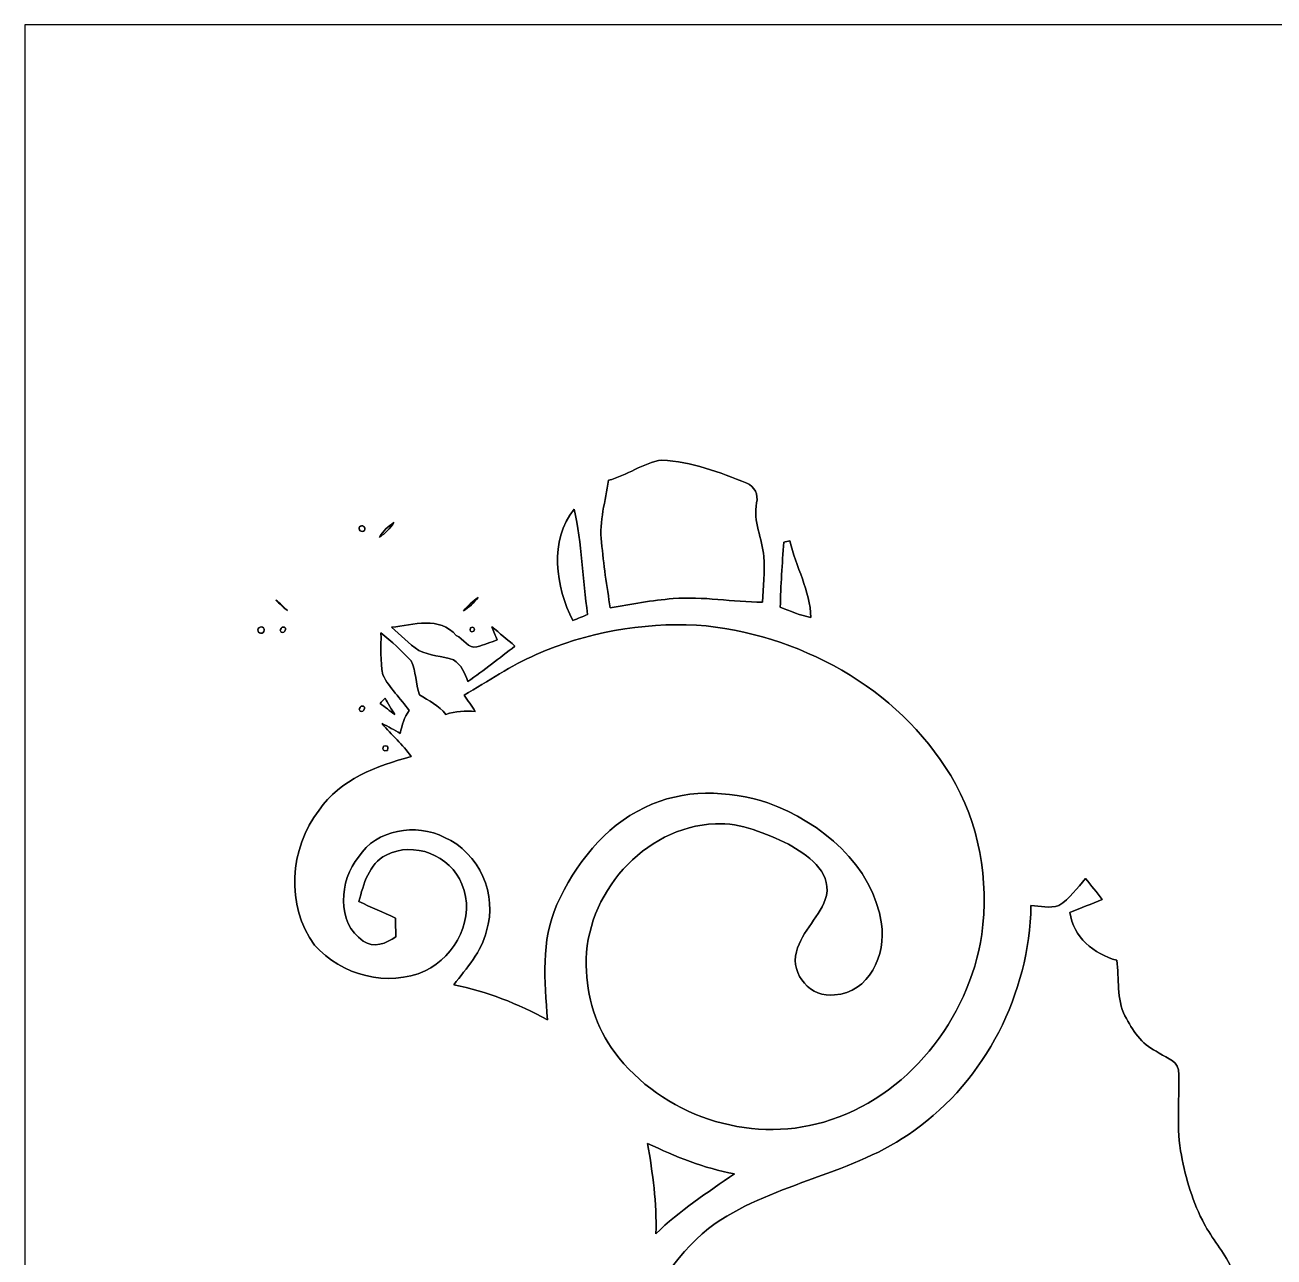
# Model space of a CAD drawing. Header units: centimetres. Extents: x -16.8 to 16.8, y -16.7 to 16.7.
# Drawn here: x -16.77 to 1.07, y -0.94 to 16.67 of the extents above; entities that cross this region are included whole.
import ezdxf

# ---------------------------------------------------------------- set-up
doc = ezdxf.new("R2010")
doc.units = ezdxf.units.CM
doc.header["$MEASUREMENT"] = 0
doc.layers.add('Layer 1', color=7, linetype='Continuous')

msp = doc.modelspace()

# ---------------------------------------------------------------- linework, layer by layer
at = {"layer": 'Layer 1', "color": 7}
for points, knots in [([(-16.77458, 16.66875), (-16.77458, 16.66875), (16.77458, 16.66875), (16.77458, 16.66875), (16.77458, 16.66875), (16.77458, 16.66875), (16.77458, -16.66875), (16.77458, -16.66875), (16.77458, -16.66875), (16.77458, -16.66875), (-16.77458, -16.66875), (-16.77458, -16.66875), (-16.77458, -16.66875), (-16.77458, -16.66875), (-16.77458, 16.66875), (-16.77458, 16.66875), (-16.77458, 16.66875), (-16.77458, 16.66875), (-16.77458, 16.66875), (-16.77458, 16.66875)], [0, 0, 0, 0, 0.16666667, 0.16666667, 0.16666667, 0.16666667, 0.33333333, 0.33333333, 0.33333333, 0.33333333, 0.5, 0.5, 0.5, 0.5, 0.66666667, 0.66666667, 0.66666667, 0.66666667, 1, 1, 1, 1]), ([(-8.43915, 10.16247), (-8.17174, 10.22738), (-7.94738, 10.41188), (-7.67362, 10.4521), (-7.67362, 10.4521), (-7.25311, 10.42317), (-6.84601, 10.28418), (-6.46042, 10.11978), (-6.46042, 10.11978), (-6.34753, 10.07604), (-6.29356, 9.95504), (-6.32143, 9.83932), (-6.32143, 9.83932), (-6.37364, 9.57792), (-6.24064, 9.33097), (-6.21806, 9.07486), (-6.21806, 9.07486), (-6.19831, 8.85649), (-6.22653, 8.63741), (-6.23641, 8.41904), (-6.23641, 8.41904), (-6.66291, 8.42257), (-7.08625, 8.50582), (-7.51276, 8.47161), (-7.51276, 8.47161), (-7.81509, 8.44585), (-8.11389, 8.39576), (-8.41128, 8.33826), (-8.41128, 8.33826), (-8.46208, 8.64976), (-8.50935, 8.96232), (-8.53511, 9.27664), (-8.53511, 9.27664), (-8.57638, 9.57651), (-8.47584, 9.86825), (-8.43915, 10.16247)], [0, 0, 0, 0, 0.1, 0.1, 0.1, 0.1, 0.2, 0.2, 0.2, 0.2, 0.3, 0.3, 0.3, 0.3, 0.4, 0.4, 0.4, 0.4, 0.5, 0.5, 0.5, 0.5, 0.6, 0.6, 0.6, 0.6, 0.7, 0.7, 0.7, 0.7, 0.8, 0.8, 0.8, 0.8, 1, 1, 1, 1]), ([(-8.9475, 8.15693), (-9.19233, 8.64094), (-9.28582, 9.30099), (-8.92986, 9.75184), (-8.92986, 9.75184), (-8.81133, 9.25795), (-8.81063, 8.74607), (-8.73513, 8.24512), (-8.73513, 8.24512), (-8.80604, 8.21584), (-8.87659, 8.18621), (-8.9475, 8.15693)], [0, 0, 0, 0, 0.25, 0.25, 0.25, 0.25, 0.5, 0.5, 0.5, 0.5, 1, 1, 1, 1]), ([(-11.99303, 9.49784), (-11.96234, 9.53805), (-11.89284, 9.48655), (-11.9253, 9.44633), (-11.9253, 9.44633), (-11.95634, 9.40611), (-12.02549, 9.45762), (-11.99303, 9.49784)], [0, 0, 0, 0, 0.33333333, 0.33333333, 0.33333333, 0.33333333, 1, 1, 1, 1]), ([(-11.70975, 9.35108), (-11.65754, 9.43504), (-11.58699, 9.5056), (-11.50303, 9.55781), (-11.50303, 9.55781), (-11.55524, 9.47385), (-11.62579, 9.40329), (-11.70975, 9.35108)], [0, 0, 0, 0, 0.33333333, 0.33333333, 0.33333333, 0.33333333, 1, 1, 1, 1]), ([(-5.93302, 9.2777), (-5.91079, 9.28229), (-5.86634, 9.29217), (-5.84412, 9.29675), (-5.84412, 9.29675), (-5.76157, 8.92916), (-5.55449, 8.58379), (-5.54567, 8.20208), (-5.54567, 8.20208), (-5.69666, 8.23242), (-5.83953, 8.29239), (-5.98205, 8.34813), (-5.98205, 8.34813), (-5.9757, 8.65858), (-5.95559, 8.96832), (-5.93302, 9.2777)], [0, 0, 0, 0, 0.2, 0.2, 0.2, 0.2, 0.4, 0.4, 0.4, 0.4, 0.6, 0.6, 0.6, 0.6, 1, 1, 1, 1]), ([(-13.18895, 8.45044), (-13.13145, 8.40458), (-13.07641, 8.35519), (-13.02597, 8.30157), (-13.02597, 8.30157), (-13.08418, 8.34707), (-13.1385, 8.39682), (-13.18895, 8.45044)], [0, 0, 0, 0, 0.33333333, 0.33333333, 0.33333333, 0.33333333, 1, 1, 1, 1]), ([(-10.50854, 8.29769), (-10.44928, 8.37071), (-10.37802, 8.4328), (-10.30111, 8.48677), (-10.30111, 8.48677), (-10.35932, 8.41269), (-10.42917, 8.34884), (-10.50854, 8.29769)], [0, 0, 0, 0, 0.33333333, 0.33333333, 0.33333333, 0.33333333, 1, 1, 1, 1]), ([(-11.53583, 8.06203), (-11.22751, 8.09837), (-10.84862, 8.22431), (-10.61261, 7.94244), (-10.61261, 7.94244), (-10.51207, 7.90822), (-10.43623, 7.73994), (-10.31628, 7.78298), (-10.31628, 7.78298), (-10.21856, 7.81156), (-10.12225, 7.84578), (-10.027, 7.88141), (-10.027, 7.88141), (-10.0517, 7.9435), (-10.0771, 8.00523), (-10.10214, 8.06732), (-10.10214, 8.06732), (-9.99137, 7.97807), (-9.88413, 7.88494), (-9.77441, 7.79357), (-9.77441, 7.79357), (-9.99455, 7.62), (-10.21786, 7.44996), (-10.4454, 7.28592), (-10.4454, 7.28592), (-10.49232, 7.40093), (-10.53641, 7.53251), (-10.65354, 7.59495), (-10.65354, 7.59495), (-10.81511, 7.65104), (-10.99503, 7.65351), (-11.14884, 7.73218), (-11.14884, 7.73218), (-11.28818, 7.8292), (-11.4106, 7.94773), (-11.53583, 8.06203)], [0, 0, 0, 0, 0.1, 0.1, 0.1, 0.1, 0.2, 0.2, 0.2, 0.2, 0.3, 0.3, 0.3, 0.3, 0.4, 0.4, 0.4, 0.4, 0.5, 0.5, 0.5, 0.5, 0.6, 0.6, 0.6, 0.6, 0.7, 0.7, 0.7, 0.7, 0.8, 0.8, 0.8, 0.8, 1, 1, 1, 1]), ([(-13.41649, 8.06415), (-13.36111, 8.08849), (-13.32865, 7.99536), (-13.38756, 7.98019), (-13.38756, 7.98019), (-13.4433, 7.95655), (-13.47505, 8.04827), (-13.41649, 8.06415)], [0, 0, 0, 0, 0.33333333, 0.33333333, 0.33333333, 0.33333333, 1, 1, 1, 1]), ([(-13.10111, 8.06274), (-12.98293, 8.08143), (-13.10005, 7.9121), (-13.13004, 8.02287), (-13.13004, 8.02287), (-13.12263, 8.03275), (-13.10852, 8.05286), (-13.10111, 8.06274)], [0, 0, 0, 0, 0.33333333, 0.33333333, 0.33333333, 0.33333333, 1, 1, 1, 1]), ([(-9.47173, 7.67186), (-8.75418, 7.98759), (-7.96184, 8.12906), (-7.17868, 8.09343), (-7.17868, 8.09343), (-5.73123, 7.97595), (-4.30283, 7.20549), (-3.54789, 5.94184), (-3.54789, 5.94184), (-3.13478, 5.26768), (-3.00108, 4.44853), (-3.10339, 3.66995), (-3.10339, 3.66995), (-3.28895, 2.45992), (-4.16736, 1.33491), (-5.36116, 0.99236), (-5.36116, 0.99236), (-6.43819, 0.67169), (-7.6775, 1.09008), (-8.34849, 1.98755), (-8.34849, 1.98755), (-8.61977, 2.34033), (-8.74571, 2.78871), (-8.75594, 3.22933), (-8.75594, 3.22933), (-8.77888, 4.23792), (-7.93644, 5.21229), (-6.91056, 5.25357), (-6.91056, 5.25357), (-6.54121, 5.27121), (-6.19266, 5.11669), (-5.86669, 4.96217), (-5.86669, 4.96217), (-5.60317, 4.80871), (-5.25286, 4.58682), (-5.32342, 4.22769), (-5.32342, 4.22769), (-5.40138, 3.9303), (-5.67725, 3.72569), (-5.75098, 3.42406), (-5.75098, 3.42406), (-5.84659, 3.10021), (-5.53755, 2.75907), (-5.20629, 2.80846), (-5.20629, 2.80846), (-4.71452, 2.83528), (-4.4644, 3.38949), (-4.53708, 3.82411), (-4.53708, 3.82411), (-4.65914, 4.67148), (-5.39856, 5.27191), (-6.15879, 5.55449), (-6.15879, 5.55449), (-6.72712, 5.73546), (-7.37694, 5.75874), (-7.91986, 5.48428), (-7.91986, 5.48428), (-8.503, 5.21194), (-8.91364, 4.67184), (-9.17399, 4.09857), (-9.17399, 4.09857), (-9.40647, 3.58105), (-9.34791, 3.00284), (-9.31016, 2.45392), (-9.31016, 2.45392), (-9.72961, 2.68393), (-10.17658, 2.85856), (-10.64578, 2.95346), (-10.64578, 2.95346), (-10.46621, 3.19158), (-10.24925, 3.423), (-10.18152, 3.72286), (-10.18152, 3.72286), (-10.01536, 4.23757), (-10.28665, 4.84046), (-10.77842, 5.06024), (-10.77842, 5.06024), (-11.18694, 5.26239), (-11.75244, 5.17948), (-12.01032, 4.77908), (-12.01032, 4.77908), (-12.28161, 4.44041), (-12.33029, 3.84634), (-11.94364, 3.57823), (-11.94364, 3.57823), (-11.79689, 3.47028), (-11.6078, 3.54365), (-11.47586, 3.64067), (-11.47586, 3.64067), (-11.47727, 3.70699), (-11.48009, 3.83963), (-11.48151, 3.90631), (-11.48151, 3.90631), (-11.65331, 3.99098), (-11.83323, 4.0573), (-12.00397, 4.14479), (-12.00397, 4.14479), (-11.93694, 4.39138), (-11.86109, 4.6803), (-11.61556, 4.80766), (-11.61556, 4.80766), (-11.22116, 5.0098), (-10.69164, 4.80483), (-10.53183, 4.39138), (-10.53183, 4.39138), (-10.32933, 3.92501), (-10.61896, 3.36162), (-11.055, 3.15136), (-11.055, 3.15136), (-11.58875, 2.91571), (-12.25585, 3.08539), (-12.63685, 3.51966), (-12.63685, 3.51966), (-13.05243, 4.0827), (-12.99492, 4.90502), (-12.57335, 5.4483), (-12.57335, 5.4483), (-12.27173, 5.89068), (-11.74926, 6.07907), (-11.25749, 6.21489), (-11.25749, 6.21489), (-11.37461, 6.38916), (-11.53936, 6.52357), (-11.67165, 6.68514), (-11.67165, 6.68514), (-11.58346, 6.6421), (-11.49738, 6.59412), (-11.41166, 6.54614), (-11.41166, 6.54614), (-11.38767, 6.66186), (-11.35909, 6.77862), (-11.28324, 6.87282), (-11.28324, 6.87282), (-11.40707, 7.04462), (-11.56758, 7.19208), (-11.66319, 7.38258), (-11.66319, 7.38258), (-11.70199, 7.57908), (-11.68329, 7.78334), (-11.68823, 7.98266), (-11.68823, 7.98266), (-11.53513, 7.86024), (-11.38978, 7.7276), (-11.25855, 7.5819), (-11.25855, 7.5819), (-11.18164, 7.43338), (-11.19646, 7.25382), (-11.1379, 7.09824), (-11.1379, 7.09824), (-11.00773, 7.01005), (-10.86026, 6.94337), (-10.75902, 6.81743), (-10.75902, 6.81743), (-10.62531, 6.86788), (-10.48244, 6.86611), (-10.34168, 6.86047), (-10.34168, 6.86047), (-10.39319, 6.93843), (-10.44681, 7.01499), (-10.49902, 7.0926), (-10.49902, 7.0926), (-10.15683, 7.28627), (-9.83439, 7.51558), (-9.47173, 7.67186)], [0, 0, 0, 0, 0.02380952, 0.02380952, 0.02380952, 0.02380952, 0.04761905, 0.04761905, 0.04761905, 0.04761905, 0.07142857, 0.07142857, 0.07142857, 0.07142857, 0.0952381, 0.0952381, 0.0952381, 0.0952381, 0.11904762, 0.11904762, 0.11904762, 0.11904762, 0.14285714, 0.14285714, 0.14285714, 0.14285714, 0.16666667, 0.16666667, 0.16666667, 0.16666667, 0.19047619, 0.19047619, 0.19047619, 0.19047619, 0.21428571, 0.21428571, 0.21428571, 0.21428571, 0.23809524, 0.23809524, 0.23809524, 0.23809524, 0.26190476, 0.26190476, 0.26190476, 0.26190476, 0.28571429, 0.28571429, 0.28571429, 0.28571429, 0.30952381, 0.30952381, 0.30952381, 0.30952381, 0.33333333, 0.33333333, 0.33333333, 0.33333333, 0.35714286, 0.35714286, 0.35714286, 0.35714286, 0.38095238, 0.38095238, 0.38095238, 0.38095238, 0.4047619, 0.4047619, 0.4047619, 0.4047619, 0.42857143, 0.42857143, 0.42857143, 0.42857143, 0.45238095, 0.45238095, 0.45238095, 0.45238095, 0.47619048, 0.47619048, 0.47619048, 0.47619048, 0.5, 0.5, 0.5, 0.5, 0.52380952, 0.52380952, 0.52380952, 0.52380952, 0.54761905, 0.54761905, 0.54761905, 0.54761905, 0.57142857, 0.57142857, 0.57142857, 0.57142857, 0.5952381, 0.5952381, 0.5952381, 0.5952381, 0.61904762, 0.61904762, 0.61904762, 0.61904762, 0.64285714, 0.64285714, 0.64285714, 0.64285714, 0.66666667, 0.66666667, 0.66666667, 0.66666667, 0.69047619, 0.69047619, 0.69047619, 0.69047619, 0.71428571, 0.71428571, 0.71428571, 0.71428571, 0.73809524, 0.73809524, 0.73809524, 0.73809524, 0.76190476, 0.76190476, 0.76190476, 0.76190476, 0.78571429, 0.78571429, 0.78571429, 0.78571429, 0.80952381, 0.80952381, 0.80952381, 0.80952381, 0.83333333, 0.83333333, 0.83333333, 0.83333333, 0.85714286, 0.85714286, 0.85714286, 0.85714286, 0.88095238, 0.88095238, 0.88095238, 0.88095238, 0.9047619, 0.9047619, 0.9047619, 0.9047619, 0.92857143, 0.92857143, 0.92857143, 0.92857143, 0.95238095, 0.95238095, 0.95238095, 0.95238095, 1, 1, 1, 1]), ([(-10.41047, 8.05568), (-10.36108, 8.0712), (-10.3438, 8.05427), (-10.35932, 8.00453), (-10.35932, 8.00453), (-10.40871, 7.98936), (-10.42564, 8.00664), (-10.41047, 8.05568)], [0, 0, 0, 0, 0.33333333, 0.33333333, 0.33333333, 0.33333333, 1, 1, 1, 1]), ([(-11.70058, 6.97336), (-11.6773, 6.99805), (-11.65401, 7.02239), (-11.63038, 7.04674), (-11.63038, 7.04674), (-11.59545, 6.98888), (-11.5256, 6.87317), (-11.49068, 6.81531), (-11.49068, 6.81531), (-11.56088, 6.86788), (-11.63073, 6.92044), (-11.70058, 6.97336)], [0, 0, 0, 0, 0.25, 0.25, 0.25, 0.25, 0.5, 0.5, 0.5, 0.5, 1, 1, 1, 1]), ([(-11.97222, 6.93385), (-11.85404, 6.95254), (-11.97116, 6.78321), (-12.00115, 6.89398), (-12.00115, 6.89398), (-11.99374, 6.90386), (-11.97963, 6.92397), (-11.97222, 6.93385)], [0, 0, 0, 0, 0.33333333, 0.33333333, 0.33333333, 0.33333333, 1, 1, 1, 1]), ([(-11.65331, 6.36164), (-11.59581, 6.37999), (-11.5764, 6.36058), (-11.59475, 6.30308), (-11.59475, 6.30308), (-11.65225, 6.28474), (-11.67165, 6.30449), (-11.65331, 6.36164)], [0, 0, 0, 0, 0.33333333, 0.33333333, 0.33333333, 0.33333333, 1, 1, 1, 1]), ([(-2.00378, 4.08552), (-1.84679, 4.18112), (-1.74237, 4.33952), (-1.6196, 4.47252), (-1.6196, 4.47252), (-1.54129, 4.37268), (-1.46085, 4.27179), (-1.38148, 4.1716), (-1.38148, 4.1716), (-1.53529, 4.10986), (-1.69016, 4.04954), (-1.84432, 3.98815), (-1.84432, 3.98815), (-1.79776, 3.63326), (-1.50142, 3.39372), (-1.17404, 3.30271), (-1.17404, 3.30271), (-1.13736, 3.03989), (-1.18145, 2.75237), (-1.05728, 2.5079), (-1.05728, 2.5079), (-0.95179, 2.30928), (-0.82338, 2.10256), (-0.61172, 2.00307), (-0.61172, 2.00307), (-0.50624, 1.92334), (-0.32773, 1.88595), (-0.29034, 1.74025), (-0.29034, 1.74025), (-0.27658, 1.35537), (-0.3235, 0.96591), (-0.26353, 0.58279), (-0.26353, 0.58279), (-0.19967, 0.24095), (-0.11148, -0.10054), (0.04833, -0.41134), (0.04833, -0.41134), (0.15452, -0.63571), (0.32844, -0.81986), (0.4385, -1.04175), (0.4385, -1.04175), (0.51435, -1.28305), (0.45014, -1.54129), (0.41557, -1.784), (0.41557, -1.784), (0.34396, -2.28459), (0.13794, -2.75061), (-0.02858, -3.22404), (-0.02858, -3.22404), (-0.08079, -3.42089), (-0.24165, -3.55494), (-0.34043, -3.72604), (-0.34043, -3.72604), (-0.45332, -3.87456), (-0.57679, -4.03437), (-0.74754, -4.11903), (-0.74754, -4.11903), (-0.97473, -4.15678), (-1.20756, -4.14338), (-1.43686, -4.12997), (-1.43686, -4.12997), (-1.31868, -4.00332), (-1.20086, -3.87526), (-1.07068, -3.76096), (-1.07068, -3.76096), (-0.91793, -3.62409), (-0.68086, -3.68512), (-0.5147, -3.57681), (-0.5147, -3.57681), (-0.42122, -3.45616), (-0.35525, -3.30835), (-0.20743, -3.24203), (-0.20743, -3.24203), (-0.33232, -3.13655), (-0.30727, -2.9778), (-0.28963, -2.83386), (-0.28963, -2.83386), (-0.37218, -2.87161), (-0.45403, -2.91077), (-0.53658, -2.94887), (-0.53658, -2.94887), (-0.56833, -2.88854), (-0.60008, -2.82857), (-0.63218, -2.7686), (-0.63218, -2.7686), (-0.72778, -2.91818), (-0.89112, -2.98979), (-1.02129, -3.10021), (-1.02129, -3.10021), (-1.08162, -3.26214), (-1.07033, -3.45052), (-1.16558, -3.60116), (-1.16558, -3.60116), (-1.28023, -3.74685), (-1.4164, -3.87491), (-1.55893, -3.99274), (-1.55893, -3.99274), (-1.55928, -3.81564), (-1.59985, -3.63749), (-1.57374, -3.46181), (-1.57374, -3.46181), (-1.49684, -3.26037), (-1.29399, -3.13514), (-1.21073, -2.93793), (-1.21073, -2.93793), (-1.22908, -2.82963), (-1.27318, -2.72803), (-1.30069, -2.6222), (-1.30069, -2.6222), (-1.39594, -2.65642), (-1.48943, -2.69381), (-1.58433, -2.72838), (-1.58433, -2.72838), (-1.46438, -2.59362), (-1.32821, -2.47297), (-1.22273, -2.32622), (-1.22273, -2.32622), (-1.34232, -2.32586), (-1.45838, -2.3555), (-1.56704, -2.40524), (-1.56704, -2.40524), (-1.57974, -2.28106), (-1.6069, -2.15688), (-1.67605, -2.05105), (-1.67605, -2.05105), (-1.7399, -2.16076), (-1.76742, -2.28459), (-1.79035, -2.40771), (-1.79035, -2.40771), (-1.88877, -2.36432), (-1.99037, -2.32692), (-2.09444, -2.29976), (-2.09444, -2.29976), (-2.02177, -2.44404), (-1.91629, -2.56752), (-1.81645, -2.69381), (-1.81645, -2.69381), (-1.88771, -2.66559), (-1.95968, -2.63772), (-2.03165, -2.61232), (-2.03165, -2.61232), (-2.0634, -2.72133), (-2.10679, -2.82893), (-2.12019, -2.94252), (-2.12019, -2.94252), (-2.02248, -3.11503), (-1.85879, -3.24414), (-1.76601, -3.42018), (-1.76601, -3.42018), (-1.75154, -3.61209), (-1.74696, -3.80436), (-1.75225, -3.99768), (-1.75225, -3.99768), (-1.92123, -3.86997), (-2.10256, -3.74368), (-2.22285, -3.56658), (-2.22285, -3.56658), (-2.28494, -3.41418), (-2.28459, -3.24414), (-2.31669, -3.08398), (-2.31669, -3.08398), (-2.41335, -3.04482), (-2.51143, -3.00884), (-2.61267, -2.98415), (-2.61267, -2.98415), (-2.6416, -2.91359), (-2.67018, -2.84304), (-2.6984, -2.77248), (-2.6984, -2.77248), (-2.7492, -2.82046), (-2.79435, -2.87584), (-2.85291, -2.91465), (-2.85291, -2.91465), (-2.93405, -2.91465), (-3.01343, -2.89278), (-3.09316, -2.88184), (-3.09316, -2.88184), (-3.06599, -2.95981), (-3.03742, -3.03742), (-3.0099, -3.11538), (-3.0099, -3.11538), (-3.05858, -3.15101), (-3.10762, -3.18664), (-3.1556, -3.22368), (-3.1556, -3.22368), (-3.0099, -3.31682), (-2.95804, -3.48933), (-2.84127, -3.60821), (-2.84127, -3.60821), (-2.67229, -3.66007), (-2.48144, -3.65019), (-2.32163, -3.73451), (-2.32163, -3.73451), (-2.15583, -3.83928), (-2.03059, -3.99415), (-1.89759, -4.13632), (-1.89759, -4.13632), (-2.10467, -4.13526), (-2.31352, -4.16207), (-2.51919, -4.13738), (-2.51919, -4.13738), (-2.70792, -4.05518), (-2.83386, -3.86609), (-3.02366, -3.78883), (-3.02366, -3.78883), (-3.14008, -3.80541), (-3.25155, -3.84634), (-3.36691, -3.87033), (-3.36691, -3.87033), (-3.3214, -3.96628), (-3.27307, -4.06118), (-3.22968, -4.15819), (-3.22968, -4.15819), (-3.34786, -4.06153), (-3.46287, -3.96134), (-3.57611, -3.85904), (-3.57611, -3.85904), (-3.53166, -3.429), (-3.45017, -2.96157), (-3.65266, -2.55834), (-3.65266, -2.55834), (-3.87668, -2.02424), (-4.33176, -1.55963), (-4.91984, -1.45979), (-4.91984, -1.45979), (-5.4289, -1.34726), (-5.95348, -1.52329), (-6.36976, -1.81398), (-6.36976, -1.81398), (-6.73911, -2.04929), (-6.99735, -2.46839), (-7.00299, -2.91006), (-7.00299, -2.91006), (-6.98923, -3.18064), (-6.76839, -3.46745), (-6.47347, -3.43994), (-6.47347, -3.43994), (-6.20642, -3.50449), (-6.01945, -3.18417), (-6.10235, -2.95981), (-6.10235, -2.95981), (-6.18772, -2.7432), (-6.37928, -2.56293), (-6.36693, -2.31352), (-6.36693, -2.31352), (-6.33342, -2.20662), (-6.24099, -2.13113), (-6.15738, -2.06269), (-6.15738, -2.06269), (-5.83918, -1.83938), (-5.43348, -1.73814), (-5.04825, -1.79987), (-5.04825, -1.79987), (-4.52896, -1.93216), (-4.10281, -2.3816), (-4.0065, -2.91042), (-4.0065, -2.91042), (-3.90419, -3.33446), (-4.04389, -3.78636), (-4.30424, -4.12574), (-4.30424, -4.12574), (-4.84646, -4.79848), (-5.86564, -5.04931), (-6.6481, -4.66972), (-6.6481, -4.66972), (-7.63305, -4.23757), (-8.16892, -3.04729), (-7.93679, -2.01577), (-7.93679, -2.01577), (-7.81544, -1.38818), (-7.42456, -0.83256), (-6.91233, -0.45932), (-6.91233, -0.45932), (-6.04026, 0.13511), (-4.93324, 0.24448), (-4.07564, 0.86572), (-4.07564, 0.86572), (-3.04976, 1.59456), (-2.42253, 2.82963), (-2.40101, 4.08481), (-2.40101, 4.08481), (-2.27013, 4.07987), (-2.13043, 4.03895), (-2.00378, 4.08552)], [0, 0, 0, 0, 0.01388889, 0.01388889, 0.01388889, 0.01388889, 0.02777778, 0.02777778, 0.02777778, 0.02777778, 0.04166667, 0.04166667, 0.04166667, 0.04166667, 0.05555556, 0.05555556, 0.05555556, 0.05555556, 0.06944444, 0.06944444, 0.06944444, 0.06944444, 0.08333333, 0.08333333, 0.08333333, 0.08333333, 0.09722222, 0.09722222, 0.09722222, 0.09722222, 0.11111111, 0.11111111, 0.11111111, 0.11111111, 0.125, 0.125, 0.125, 0.125, 0.13888889, 0.13888889, 0.13888889, 0.13888889, 0.15277778, 0.15277778, 0.15277778, 0.15277778, 0.16666667, 0.16666667, 0.16666667, 0.16666667, 0.18055556, 0.18055556, 0.18055556, 0.18055556, 0.19444444, 0.19444444, 0.19444444, 0.19444444, 0.20833333, 0.20833333, 0.20833333, 0.20833333, 0.22222222, 0.22222222, 0.22222222, 0.22222222, 0.23611111, 0.23611111, 0.23611111, 0.23611111, 0.25, 0.25, 0.25, 0.25, 0.26388889, 0.26388889, 0.26388889, 0.26388889, 0.27777778, 0.27777778, 0.27777778, 0.27777778, 0.29166667, 0.29166667, 0.29166667, 0.29166667, 0.30555556, 0.30555556, 0.30555556, 0.30555556, 0.31944444, 0.31944444, 0.31944444, 0.31944444, 0.33333333, 0.33333333, 0.33333333, 0.33333333, 0.34722222, 0.34722222, 0.34722222, 0.34722222, 0.36111111, 0.36111111, 0.36111111, 0.36111111, 0.375, 0.375, 0.375, 0.375, 0.38888889, 0.38888889, 0.38888889, 0.38888889, 0.40277778, 0.40277778, 0.40277778, 0.40277778, 0.41666667, 0.41666667, 0.41666667, 0.41666667, 0.43055556, 0.43055556, 0.43055556, 0.43055556, 0.44444444, 0.44444444, 0.44444444, 0.44444444, 0.45833333, 0.45833333, 0.45833333, 0.45833333, 0.47222222, 0.47222222, 0.47222222, 0.47222222, 0.48611111, 0.48611111, 0.48611111, 0.48611111, 0.5, 0.5, 0.5, 0.5, 0.51388889, 0.51388889, 0.51388889, 0.51388889, 0.52777778, 0.52777778, 0.52777778, 0.52777778, 0.54166667, 0.54166667, 0.54166667, 0.54166667, 0.55555556, 0.55555556, 0.55555556, 0.55555556, 0.56944444, 0.56944444, 0.56944444, 0.56944444, 0.58333333, 0.58333333, 0.58333333, 0.58333333, 0.59722222, 0.59722222, 0.59722222, 0.59722222, 0.61111111, 0.61111111, 0.61111111, 0.61111111, 0.625, 0.625, 0.625, 0.625, 0.63888889, 0.63888889, 0.63888889, 0.63888889, 0.65277778, 0.65277778, 0.65277778, 0.65277778, 0.66666667, 0.66666667, 0.66666667, 0.66666667, 0.68055556, 0.68055556, 0.68055556, 0.68055556, 0.69444444, 0.69444444, 0.69444444, 0.69444444, 0.70833333, 0.70833333, 0.70833333, 0.70833333, 0.72222222, 0.72222222, 0.72222222, 0.72222222, 0.73611111, 0.73611111, 0.73611111, 0.73611111, 0.75, 0.75, 0.75, 0.75, 0.76388889, 0.76388889, 0.76388889, 0.76388889, 0.77777778, 0.77777778, 0.77777778, 0.77777778, 0.79166667, 0.79166667, 0.79166667, 0.79166667, 0.80555556, 0.80555556, 0.80555556, 0.80555556, 0.81944444, 0.81944444, 0.81944444, 0.81944444, 0.83333333, 0.83333333, 0.83333333, 0.83333333, 0.84722222, 0.84722222, 0.84722222, 0.84722222, 0.86111111, 0.86111111, 0.86111111, 0.86111111, 0.875, 0.875, 0.875, 0.875, 0.88888889, 0.88888889, 0.88888889, 0.88888889, 0.90277778, 0.90277778, 0.90277778, 0.90277778, 0.91666667, 0.91666667, 0.91666667, 0.91666667, 0.93055556, 0.93055556, 0.93055556, 0.93055556, 0.94444444, 0.94444444, 0.94444444, 0.94444444, 0.95833333, 0.95833333, 0.95833333, 0.95833333, 0.97222222, 0.97222222, 0.97222222, 0.97222222, 1, 1, 1, 1]), ([(-7.87788, 0.68615), (-7.48101, 0.49742), (-7.07108, 0.32879), (-6.6361, 0.25188), (-6.6361, 0.25188), (-7.02486, -0.01446), (-7.41962, -0.27517), (-7.76005, -0.6036), (-7.76005, -0.6036), (-7.74665, -0.16792), (-7.80521, 0.25929), (-7.87788, 0.68615)], [0, 0, 0, 0, 0.25, 0.25, 0.25, 0.25, 0.5, 0.5, 0.5, 0.5, 1, 1, 1, 1])]:
    msp.add_open_spline(points, degree=3, knots=knots, dxfattribs=at)
at = {"layer": 'Layer 1', "color": 251}
for points, knots in [([(-8.43915, 10.16247), (-8.47584, 9.86825), (-8.57638, 9.57651), (-8.53511, 9.27664), (-8.53511, 9.27664), (-8.50935, 8.96232), (-8.46208, 8.64976), (-8.41128, 8.33826), (-8.41128, 8.33826), (-8.11389, 8.39576), (-7.81509, 8.44585), (-7.51276, 8.47161), (-7.51276, 8.47161), (-7.08625, 8.50582), (-6.66291, 8.42257), (-6.23641, 8.41904), (-6.23641, 8.41904), (-6.22653, 8.63741), (-6.19831, 8.85649), (-6.21806, 9.07486), (-6.21806, 9.07486), (-6.24064, 9.33097), (-6.37364, 9.57792), (-6.32143, 9.83932), (-6.32143, 9.83932), (-6.29356, 9.95504), (-6.34753, 10.07604), (-6.46042, 10.11978), (-6.46042, 10.11978), (-6.84601, 10.28418), (-7.25311, 10.42317), (-7.67362, 10.4521), (-7.67362, 10.4521), (-7.94738, 10.41188), (-8.17174, 10.22738), (-8.43915, 10.16247), (-8.43915, 10.16247), (-8.43915, 10.16247), (-8.43915, 10.16247), (-8.43915, 10.16247)], [0, 0, 0, 0, 0.09090909, 0.09090909, 0.09090909, 0.09090909, 0.18181818, 0.18181818, 0.18181818, 0.18181818, 0.27272727, 0.27272727, 0.27272727, 0.27272727, 0.36363636, 0.36363636, 0.36363636, 0.36363636, 0.45454545, 0.45454545, 0.45454545, 0.45454545, 0.54545455, 0.54545455, 0.54545455, 0.54545455, 0.63636364, 0.63636364, 0.63636364, 0.63636364, 0.72727273, 0.72727273, 0.72727273, 0.72727273, 0.81818182, 0.81818182, 0.81818182, 0.81818182, 1, 1, 1, 1]), ([(-8.9475, 8.15693), (-8.87659, 8.18621), (-8.80604, 8.21584), (-8.73513, 8.24512), (-8.73513, 8.24512), (-8.81063, 8.74607), (-8.81133, 9.25795), (-8.92986, 9.75184), (-8.92986, 9.75184), (-9.28582, 9.30099), (-9.19233, 8.64094), (-8.9475, 8.15693), (-8.9475, 8.15693), (-8.9475, 8.15693), (-8.9475, 8.15693), (-8.9475, 8.15693)], [0, 0, 0, 0, 0.2, 0.2, 0.2, 0.2, 0.4, 0.4, 0.4, 0.4, 0.6, 0.6, 0.6, 0.6, 1, 1, 1, 1]), ([(-11.99303, 9.49784), (-12.02549, 9.45762), (-11.95634, 9.40611), (-11.9253, 9.44633), (-11.9253, 9.44633), (-11.89284, 9.48655), (-11.96234, 9.53805), (-11.99303, 9.49784), (-11.99303, 9.49784), (-11.99303, 9.49784), (-11.99303, 9.49784), (-11.99303, 9.49784)], [0, 0, 0, 0, 0.25, 0.25, 0.25, 0.25, 0.5, 0.5, 0.5, 0.5, 1, 1, 1, 1]), ([(-11.70975, 9.35108), (-11.62579, 9.40329), (-11.55524, 9.47385), (-11.50303, 9.55781), (-11.50303, 9.55781), (-11.58699, 9.5056), (-11.65754, 9.43504), (-11.70975, 9.35108), (-11.70975, 9.35108), (-11.70975, 9.35108), (-11.70975, 9.35108), (-11.70975, 9.35108)], [0, 0, 0, 0, 0.25, 0.25, 0.25, 0.25, 0.5, 0.5, 0.5, 0.5, 1, 1, 1, 1]), ([(-5.93302, 9.2777), (-5.95559, 8.96832), (-5.9757, 8.65858), (-5.98205, 8.34813), (-5.98205, 8.34813), (-5.83953, 8.29239), (-5.69666, 8.23242), (-5.54567, 8.20208), (-5.54567, 8.20208), (-5.55449, 8.58379), (-5.76157, 8.92916), (-5.84412, 9.29675), (-5.84412, 9.29675), (-5.86634, 9.29217), (-5.91079, 9.28229), (-5.93302, 9.2777), (-5.93302, 9.2777), (-5.93302, 9.2777), (-5.93302, 9.2777), (-5.93302, 9.2777)], [0, 0, 0, 0, 0.16666667, 0.16666667, 0.16666667, 0.16666667, 0.33333333, 0.33333333, 0.33333333, 0.33333333, 0.5, 0.5, 0.5, 0.5, 0.66666667, 0.66666667, 0.66666667, 0.66666667, 1, 1, 1, 1]), ([(-13.18895, 8.45044), (-13.1385, 8.39682), (-13.08418, 8.34707), (-13.02597, 8.30157), (-13.02597, 8.30157), (-13.07641, 8.35519), (-13.13145, 8.40458), (-13.18895, 8.45044), (-13.18895, 8.45044), (-13.18895, 8.45044), (-13.18895, 8.45044), (-13.18895, 8.45044)], [0, 0, 0, 0, 0.25, 0.25, 0.25, 0.25, 0.5, 0.5, 0.5, 0.5, 1, 1, 1, 1]), ([(-10.50854, 8.29769), (-10.42917, 8.34884), (-10.35932, 8.41269), (-10.30111, 8.48677), (-10.30111, 8.48677), (-10.37802, 8.4328), (-10.44928, 8.37071), (-10.50854, 8.29769), (-10.50854, 8.29769), (-10.50854, 8.29769), (-10.50854, 8.29769), (-10.50854, 8.29769)], [0, 0, 0, 0, 0.25, 0.25, 0.25, 0.25, 0.5, 0.5, 0.5, 0.5, 1, 1, 1, 1]), ([(-11.53583, 8.06203), (-11.4106, 7.94773), (-11.28818, 7.8292), (-11.14884, 7.73218), (-11.14884, 7.73218), (-10.99503, 7.65351), (-10.81511, 7.65104), (-10.65354, 7.59495), (-10.65354, 7.59495), (-10.53641, 7.53251), (-10.49232, 7.40093), (-10.4454, 7.28592), (-10.4454, 7.28592), (-10.21786, 7.44996), (-9.99455, 7.62), (-9.77441, 7.79357), (-9.77441, 7.79357), (-9.88413, 7.88494), (-9.99137, 7.97807), (-10.10214, 8.06732), (-10.10214, 8.06732), (-10.0771, 8.00523), (-10.0517, 7.9435), (-10.027, 7.88141), (-10.027, 7.88141), (-10.12225, 7.84578), (-10.21856, 7.81156), (-10.31628, 7.78298), (-10.31628, 7.78298), (-10.43623, 7.73994), (-10.51207, 7.90822), (-10.61261, 7.94244), (-10.61261, 7.94244), (-10.84862, 8.22431), (-11.22751, 8.09837), (-11.53583, 8.06203), (-11.53583, 8.06203), (-11.53583, 8.06203), (-11.53583, 8.06203), (-11.53583, 8.06203)], [0, 0, 0, 0, 0.09090909, 0.09090909, 0.09090909, 0.09090909, 0.18181818, 0.18181818, 0.18181818, 0.18181818, 0.27272727, 0.27272727, 0.27272727, 0.27272727, 0.36363636, 0.36363636, 0.36363636, 0.36363636, 0.45454545, 0.45454545, 0.45454545, 0.45454545, 0.54545455, 0.54545455, 0.54545455, 0.54545455, 0.63636364, 0.63636364, 0.63636364, 0.63636364, 0.72727273, 0.72727273, 0.72727273, 0.72727273, 0.81818182, 0.81818182, 0.81818182, 0.81818182, 1, 1, 1, 1]), ([(-13.41649, 8.06415), (-13.47505, 8.04827), (-13.4433, 7.95655), (-13.38756, 7.98019), (-13.38756, 7.98019), (-13.32865, 7.99536), (-13.36111, 8.08849), (-13.41649, 8.06415), (-13.41649, 8.06415), (-13.41649, 8.06415), (-13.41649, 8.06415), (-13.41649, 8.06415)], [0, 0, 0, 0, 0.25, 0.25, 0.25, 0.25, 0.5, 0.5, 0.5, 0.5, 1, 1, 1, 1]), ([(-13.10111, 8.06274), (-13.10852, 8.05286), (-13.12263, 8.03275), (-13.13004, 8.02287), (-13.13004, 8.02287), (-13.10005, 7.9121), (-12.98293, 8.08143), (-13.10111, 8.06274), (-13.10111, 8.06274), (-13.10111, 8.06274), (-13.10111, 8.06274), (-13.10111, 8.06274)], [0, 0, 0, 0, 0.25, 0.25, 0.25, 0.25, 0.5, 0.5, 0.5, 0.5, 1, 1, 1, 1]), ([(-9.47173, 7.67186), (-9.83439, 7.51558), (-10.15683, 7.28627), (-10.49902, 7.0926), (-10.49902, 7.0926), (-10.44681, 7.01499), (-10.39319, 6.93843), (-10.34168, 6.86047), (-10.34168, 6.86047), (-10.48244, 6.86611), (-10.62531, 6.86788), (-10.75902, 6.81743), (-10.75902, 6.81743), (-10.86026, 6.94337), (-11.00773, 7.01005), (-11.1379, 7.09824), (-11.1379, 7.09824), (-11.19646, 7.25382), (-11.18164, 7.43338), (-11.25855, 7.5819), (-11.25855, 7.5819), (-11.38978, 7.7276), (-11.53513, 7.86024), (-11.68823, 7.98266), (-11.68823, 7.98266), (-11.68329, 7.78334), (-11.70199, 7.57908), (-11.66319, 7.38258), (-11.66319, 7.38258), (-11.56758, 7.19208), (-11.40707, 7.04462), (-11.28324, 6.87282), (-11.28324, 6.87282), (-11.35909, 6.77862), (-11.38767, 6.66186), (-11.41166, 6.54614), (-11.41166, 6.54614), (-11.49738, 6.59412), (-11.58346, 6.6421), (-11.67165, 6.68514), (-11.67165, 6.68514), (-11.53936, 6.52357), (-11.37461, 6.38916), (-11.25749, 6.21489), (-11.25749, 6.21489), (-11.74926, 6.07907), (-12.27173, 5.89068), (-12.57335, 5.4483), (-12.57335, 5.4483), (-12.99492, 4.90502), (-13.05243, 4.0827), (-12.63685, 3.51966), (-12.63685, 3.51966), (-12.25585, 3.08539), (-11.58875, 2.91571), (-11.055, 3.15136), (-11.055, 3.15136), (-10.61896, 3.36162), (-10.32933, 3.92501), (-10.53183, 4.39138), (-10.53183, 4.39138), (-10.69164, 4.80483), (-11.22116, 5.0098), (-11.61556, 4.80766), (-11.61556, 4.80766), (-11.86109, 4.6803), (-11.93694, 4.39138), (-12.00397, 4.14479), (-12.00397, 4.14479), (-11.83323, 4.0573), (-11.65331, 3.99098), (-11.48151, 3.90631), (-11.48151, 3.90631), (-11.48009, 3.83963), (-11.47727, 3.70699), (-11.47586, 3.64067), (-11.47586, 3.64067), (-11.6078, 3.54365), (-11.79689, 3.47028), (-11.94364, 3.57823), (-11.94364, 3.57823), (-12.33029, 3.84634), (-12.28161, 4.44041), (-12.01032, 4.77908), (-12.01032, 4.77908), (-11.75244, 5.17948), (-11.18694, 5.26239), (-10.77842, 5.06024), (-10.77842, 5.06024), (-10.28665, 4.84046), (-10.01536, 4.23757), (-10.18152, 3.72286), (-10.18152, 3.72286), (-10.24925, 3.423), (-10.46621, 3.19158), (-10.64578, 2.95346), (-10.64578, 2.95346), (-10.17658, 2.85856), (-9.72961, 2.68393), (-9.31016, 2.45392), (-9.31016, 2.45392), (-9.34791, 3.00284), (-9.40647, 3.58105), (-9.17399, 4.09857), (-9.17399, 4.09857), (-8.91364, 4.67184), (-8.503, 5.21194), (-7.91986, 5.48428), (-7.91986, 5.48428), (-7.37694, 5.75874), (-6.72712, 5.73546), (-6.15879, 5.55449), (-6.15879, 5.55449), (-5.39856, 5.27191), (-4.65914, 4.67148), (-4.53708, 3.82411), (-4.53708, 3.82411), (-4.4644, 3.38949), (-4.71452, 2.83528), (-5.20629, 2.80846), (-5.20629, 2.80846), (-5.53755, 2.75907), (-5.84659, 3.10021), (-5.75098, 3.42406), (-5.75098, 3.42406), (-5.67725, 3.72569), (-5.40138, 3.9303), (-5.32342, 4.22769), (-5.32342, 4.22769), (-5.25286, 4.58682), (-5.60317, 4.80871), (-5.86669, 4.96217), (-5.86669, 4.96217), (-6.19266, 5.11669), (-6.54121, 5.27121), (-6.91056, 5.25357), (-6.91056, 5.25357), (-7.93644, 5.21229), (-8.77888, 4.23792), (-8.75594, 3.22933), (-8.75594, 3.22933), (-8.74571, 2.78871), (-8.61977, 2.34033), (-8.34849, 1.98755), (-8.34849, 1.98755), (-7.6775, 1.09008), (-6.43819, 0.67169), (-5.36116, 0.99236), (-5.36116, 0.99236), (-4.16736, 1.33491), (-3.28895, 2.45992), (-3.10339, 3.66995), (-3.10339, 3.66995), (-3.00108, 4.44853), (-3.13478, 5.26768), (-3.54789, 5.94184), (-3.54789, 5.94184), (-4.30283, 7.20549), (-5.73123, 7.97595), (-7.17868, 8.09343), (-7.17868, 8.09343), (-7.96184, 8.12906), (-8.75418, 7.98759), (-9.47173, 7.67186), (-9.47173, 7.67186), (-9.47173, 7.67186), (-9.47173, 7.67186), (-9.47173, 7.67186)], [0, 0, 0, 0, 0.02325581, 0.02325581, 0.02325581, 0.02325581, 0.04651163, 0.04651163, 0.04651163, 0.04651163, 0.06976744, 0.06976744, 0.06976744, 0.06976744, 0.09302326, 0.09302326, 0.09302326, 0.09302326, 0.11627907, 0.11627907, 0.11627907, 0.11627907, 0.13953488, 0.13953488, 0.13953488, 0.13953488, 0.1627907, 0.1627907, 0.1627907, 0.1627907, 0.18604651, 0.18604651, 0.18604651, 0.18604651, 0.20930233, 0.20930233, 0.20930233, 0.20930233, 0.23255814, 0.23255814, 0.23255814, 0.23255814, 0.25581395, 0.25581395, 0.25581395, 0.25581395, 0.27906977, 0.27906977, 0.27906977, 0.27906977, 0.30232558, 0.30232558, 0.30232558, 0.30232558, 0.3255814, 0.3255814, 0.3255814, 0.3255814, 0.34883721, 0.34883721, 0.34883721, 0.34883721, 0.37209302, 0.37209302, 0.37209302, 0.37209302, 0.39534884, 0.39534884, 0.39534884, 0.39534884, 0.41860465, 0.41860465, 0.41860465, 0.41860465, 0.44186047, 0.44186047, 0.44186047, 0.44186047, 0.46511628, 0.46511628, 0.46511628, 0.46511628, 0.48837209, 0.48837209, 0.48837209, 0.48837209, 0.51162791, 0.51162791, 0.51162791, 0.51162791, 0.53488372, 0.53488372, 0.53488372, 0.53488372, 0.55813953, 0.55813953, 0.55813953, 0.55813953, 0.58139535, 0.58139535, 0.58139535, 0.58139535, 0.60465116, 0.60465116, 0.60465116, 0.60465116, 0.62790698, 0.62790698, 0.62790698, 0.62790698, 0.65116279, 0.65116279, 0.65116279, 0.65116279, 0.6744186, 0.6744186, 0.6744186, 0.6744186, 0.69767442, 0.69767442, 0.69767442, 0.69767442, 0.72093023, 0.72093023, 0.72093023, 0.72093023, 0.74418605, 0.74418605, 0.74418605, 0.74418605, 0.76744186, 0.76744186, 0.76744186, 0.76744186, 0.79069767, 0.79069767, 0.79069767, 0.79069767, 0.81395349, 0.81395349, 0.81395349, 0.81395349, 0.8372093, 0.8372093, 0.8372093, 0.8372093, 0.86046512, 0.86046512, 0.86046512, 0.86046512, 0.88372093, 0.88372093, 0.88372093, 0.88372093, 0.90697674, 0.90697674, 0.90697674, 0.90697674, 0.93023256, 0.93023256, 0.93023256, 0.93023256, 0.95348837, 0.95348837, 0.95348837, 0.95348837, 1, 1, 1, 1]), ([(-10.41047, 8.05568), (-10.42564, 8.00664), (-10.40871, 7.98936), (-10.35932, 8.00453), (-10.35932, 8.00453), (-10.3438, 8.05427), (-10.36108, 8.0712), (-10.41047, 8.05568), (-10.41047, 8.05568), (-10.41047, 8.05568), (-10.41047, 8.05568), (-10.41047, 8.05568)], [0, 0, 0, 0, 0.25, 0.25, 0.25, 0.25, 0.5, 0.5, 0.5, 0.5, 1, 1, 1, 1]), ([(-11.70058, 6.97336), (-11.63073, 6.92044), (-11.56088, 6.86788), (-11.49068, 6.81531), (-11.49068, 6.81531), (-11.5256, 6.87317), (-11.59545, 6.98888), (-11.63038, 7.04674), (-11.63038, 7.04674), (-11.65401, 7.02239), (-11.6773, 6.99805), (-11.70058, 6.97336), (-11.70058, 6.97336), (-11.70058, 6.97336), (-11.70058, 6.97336), (-11.70058, 6.97336)], [0, 0, 0, 0, 0.2, 0.2, 0.2, 0.2, 0.4, 0.4, 0.4, 0.4, 0.6, 0.6, 0.6, 0.6, 1, 1, 1, 1]), ([(-11.97222, 6.93385), (-11.97963, 6.92397), (-11.99374, 6.90386), (-12.00115, 6.89398), (-12.00115, 6.89398), (-11.97116, 6.78321), (-11.85404, 6.95254), (-11.97222, 6.93385), (-11.97222, 6.93385), (-11.97222, 6.93385), (-11.97222, 6.93385), (-11.97222, 6.93385)], [0, 0, 0, 0, 0.25, 0.25, 0.25, 0.25, 0.5, 0.5, 0.5, 0.5, 1, 1, 1, 1]), ([(-11.65331, 6.36164), (-11.67165, 6.30449), (-11.65225, 6.28474), (-11.59475, 6.30308), (-11.59475, 6.30308), (-11.5764, 6.36058), (-11.59581, 6.37999), (-11.65331, 6.36164), (-11.65331, 6.36164), (-11.65331, 6.36164), (-11.65331, 6.36164), (-11.65331, 6.36164)], [0, 0, 0, 0, 0.25, 0.25, 0.25, 0.25, 0.5, 0.5, 0.5, 0.5, 1, 1, 1, 1]), ([(-2.00378, 4.08552), (-2.13043, 4.03895), (-2.27013, 4.07987), (-2.40101, 4.08481), (-2.40101, 4.08481), (-2.42253, 2.82963), (-3.04976, 1.59456), (-4.07564, 0.86572), (-4.07564, 0.86572), (-4.93324, 0.24448), (-6.04026, 0.13511), (-6.91233, -0.45932), (-6.91233, -0.45932), (-7.42456, -0.83256), (-7.81544, -1.38818), (-7.93679, -2.01577), (-7.93679, -2.01577), (-8.16892, -3.04729), (-7.63305, -4.23757), (-6.6481, -4.66972), (-6.6481, -4.66972), (-5.86564, -5.04931), (-4.84646, -4.79848), (-4.30424, -4.12574), (-4.30424, -4.12574), (-4.04389, -3.78636), (-3.90419, -3.33446), (-4.0065, -2.91042), (-4.0065, -2.91042), (-4.10281, -2.3816), (-4.52896, -1.93216), (-5.04825, -1.79987), (-5.04825, -1.79987), (-5.43348, -1.73814), (-5.83918, -1.83938), (-6.15738, -2.06269), (-6.15738, -2.06269), (-6.24099, -2.13113), (-6.33342, -2.20662), (-6.36693, -2.31352), (-6.36693, -2.31352), (-6.37928, -2.56293), (-6.18772, -2.7432), (-6.10235, -2.95981), (-6.10235, -2.95981), (-6.01945, -3.18417), (-6.20642, -3.50449), (-6.47347, -3.43994), (-6.47347, -3.43994), (-6.76839, -3.46745), (-6.98923, -3.18064), (-7.00299, -2.91006), (-7.00299, -2.91006), (-6.99735, -2.46839), (-6.73911, -2.04929), (-6.36976, -1.81398), (-6.36976, -1.81398), (-5.95348, -1.52329), (-5.4289, -1.34726), (-4.91984, -1.45979), (-4.91984, -1.45979), (-4.33176, -1.55963), (-3.87668, -2.02424), (-3.65266, -2.55834), (-3.65266, -2.55834), (-3.45017, -2.96157), (-3.53166, -3.429), (-3.57611, -3.85904), (-3.57611, -3.85904), (-3.46287, -3.96134), (-3.34786, -4.06153), (-3.22968, -4.15819), (-3.22968, -4.15819), (-3.27307, -4.06118), (-3.3214, -3.96628), (-3.36691, -3.87033), (-3.36691, -3.87033), (-3.25155, -3.84634), (-3.14008, -3.80541), (-3.02366, -3.78883), (-3.02366, -3.78883), (-2.83386, -3.86609), (-2.70792, -4.05518), (-2.51919, -4.13738), (-2.51919, -4.13738), (-2.31352, -4.16207), (-2.10467, -4.13526), (-1.89759, -4.13632), (-1.89759, -4.13632), (-2.03059, -3.99415), (-2.15583, -3.83928), (-2.32163, -3.73451), (-2.32163, -3.73451), (-2.48144, -3.65019), (-2.67229, -3.66007), (-2.84127, -3.60821), (-2.84127, -3.60821), (-2.95804, -3.48933), (-3.0099, -3.31682), (-3.1556, -3.22368), (-3.1556, -3.22368), (-3.10762, -3.18664), (-3.05858, -3.15101), (-3.0099, -3.11538), (-3.0099, -3.11538), (-3.03742, -3.03742), (-3.06599, -2.95981), (-3.09316, -2.88184), (-3.09316, -2.88184), (-3.01343, -2.89278), (-2.93405, -2.91465), (-2.85291, -2.91465), (-2.85291, -2.91465), (-2.79435, -2.87584), (-2.7492, -2.82046), (-2.6984, -2.77248), (-2.6984, -2.77248), (-2.67018, -2.84304), (-2.6416, -2.91359), (-2.61267, -2.98415), (-2.61267, -2.98415), (-2.51143, -3.00884), (-2.41335, -3.04482), (-2.31669, -3.08398), (-2.31669, -3.08398), (-2.28459, -3.24414), (-2.28494, -3.41418), (-2.22285, -3.56658), (-2.22285, -3.56658), (-2.10256, -3.74368), (-1.92123, -3.86997), (-1.75225, -3.99768), (-1.75225, -3.99768), (-1.74696, -3.80436), (-1.75154, -3.61209), (-1.76601, -3.42018), (-1.76601, -3.42018), (-1.85879, -3.24414), (-2.02248, -3.11503), (-2.12019, -2.94252), (-2.12019, -2.94252), (-2.10679, -2.82893), (-2.0634, -2.72133), (-2.03165, -2.61232), (-2.03165, -2.61232), (-1.95968, -2.63772), (-1.88771, -2.66559), (-1.81645, -2.69381), (-1.81645, -2.69381), (-1.91629, -2.56752), (-2.02177, -2.44404), (-2.09444, -2.29976), (-2.09444, -2.29976), (-1.99037, -2.32692), (-1.88877, -2.36432), (-1.79035, -2.40771), (-1.79035, -2.40771), (-1.76742, -2.28459), (-1.7399, -2.16076), (-1.67605, -2.05105), (-1.67605, -2.05105), (-1.6069, -2.15688), (-1.57974, -2.28106), (-1.56704, -2.40524), (-1.56704, -2.40524), (-1.45838, -2.3555), (-1.34232, -2.32586), (-1.22273, -2.32622), (-1.22273, -2.32622), (-1.32821, -2.47297), (-1.46438, -2.59362), (-1.58433, -2.72838), (-1.58433, -2.72838), (-1.48943, -2.69381), (-1.39594, -2.65642), (-1.30069, -2.6222), (-1.30069, -2.6222), (-1.27318, -2.72803), (-1.22908, -2.82963), (-1.21073, -2.93793), (-1.21073, -2.93793), (-1.29399, -3.13514), (-1.49684, -3.26037), (-1.57374, -3.46181), (-1.57374, -3.46181), (-1.59985, -3.63749), (-1.55928, -3.81564), (-1.55893, -3.99274), (-1.55893, -3.99274), (-1.4164, -3.87491), (-1.28023, -3.74685), (-1.16558, -3.60116), (-1.16558, -3.60116), (-1.07033, -3.45052), (-1.08162, -3.26214), (-1.02129, -3.10021), (-1.02129, -3.10021), (-0.89112, -2.98979), (-0.72778, -2.91818), (-0.63218, -2.7686), (-0.63218, -2.7686), (-0.60008, -2.82857), (-0.56833, -2.88854), (-0.53658, -2.94887), (-0.53658, -2.94887), (-0.45403, -2.91077), (-0.37218, -2.87161), (-0.28963, -2.83386), (-0.28963, -2.83386), (-0.30727, -2.9778), (-0.33232, -3.13655), (-0.20743, -3.24203), (-0.20743, -3.24203), (-0.35525, -3.30835), (-0.42122, -3.45616), (-0.5147, -3.57681), (-0.5147, -3.57681), (-0.68086, -3.68512), (-0.91793, -3.62409), (-1.07068, -3.76096), (-1.07068, -3.76096), (-1.20086, -3.87526), (-1.31868, -4.00332), (-1.43686, -4.12997), (-1.43686, -4.12997), (-1.20756, -4.14338), (-0.97473, -4.15678), (-0.74754, -4.11903), (-0.74754, -4.11903), (-0.57679, -4.03437), (-0.45332, -3.87456), (-0.34043, -3.72604), (-0.34043, -3.72604), (-0.24165, -3.55494), (-0.08079, -3.42089), (-0.02858, -3.22404), (-0.02858, -3.22404), (0.13794, -2.75061), (0.34396, -2.28459), (0.41557, -1.784), (0.41557, -1.784), (0.45014, -1.54129), (0.51435, -1.28305), (0.4385, -1.04175), (0.4385, -1.04175), (0.32844, -0.81986), (0.15452, -0.63571), (0.04833, -0.41134), (0.04833, -0.41134), (-0.11148, -0.10054), (-0.19967, 0.24095), (-0.26353, 0.58279), (-0.26353, 0.58279), (-0.3235, 0.96591), (-0.27658, 1.35537), (-0.29034, 1.74025), (-0.29034, 1.74025), (-0.32773, 1.88595), (-0.50624, 1.92334), (-0.61172, 2.00307), (-0.61172, 2.00307), (-0.82338, 2.10256), (-0.95179, 2.30928), (-1.05728, 2.5079), (-1.05728, 2.5079), (-1.18145, 2.75237), (-1.13736, 3.03989), (-1.17404, 3.30271), (-1.17404, 3.30271), (-1.50142, 3.39372), (-1.79776, 3.63326), (-1.84432, 3.98815), (-1.84432, 3.98815), (-1.69016, 4.04954), (-1.53529, 4.10986), (-1.38148, 4.1716), (-1.38148, 4.1716), (-1.46085, 4.27179), (-1.54129, 4.37268), (-1.6196, 4.47252), (-1.6196, 4.47252), (-1.74237, 4.33952), (-1.84679, 4.18112), (-2.00378, 4.08552), (-2.00378, 4.08552), (-2.00378, 4.08552), (-2.00378, 4.08552), (-2.00378, 4.08552)], [0, 0, 0, 0, 0.01369863, 0.01369863, 0.01369863, 0.01369863, 0.02739726, 0.02739726, 0.02739726, 0.02739726, 0.04109589, 0.04109589, 0.04109589, 0.04109589, 0.05479452, 0.05479452, 0.05479452, 0.05479452, 0.06849315, 0.06849315, 0.06849315, 0.06849315, 0.08219178, 0.08219178, 0.08219178, 0.08219178, 0.09589041, 0.09589041, 0.09589041, 0.09589041, 0.10958904, 0.10958904, 0.10958904, 0.10958904, 0.12328767, 0.12328767, 0.12328767, 0.12328767, 0.1369863, 0.1369863, 0.1369863, 0.1369863, 0.15068493, 0.15068493, 0.15068493, 0.15068493, 0.16438356, 0.16438356, 0.16438356, 0.16438356, 0.17808219, 0.17808219, 0.17808219, 0.17808219, 0.19178082, 0.19178082, 0.19178082, 0.19178082, 0.20547945, 0.20547945, 0.20547945, 0.20547945, 0.21917808, 0.21917808, 0.21917808, 0.21917808, 0.23287671, 0.23287671, 0.23287671, 0.23287671, 0.24657534, 0.24657534, 0.24657534, 0.24657534, 0.26027397, 0.26027397, 0.26027397, 0.26027397, 0.2739726, 0.2739726, 0.2739726, 0.2739726, 0.28767123, 0.28767123, 0.28767123, 0.28767123, 0.30136986, 0.30136986, 0.30136986, 0.30136986, 0.31506849, 0.31506849, 0.31506849, 0.31506849, 0.32876712, 0.32876712, 0.32876712, 0.32876712, 0.34246575, 0.34246575, 0.34246575, 0.34246575, 0.35616438, 0.35616438, 0.35616438, 0.35616438, 0.36986301, 0.36986301, 0.36986301, 0.36986301, 0.38356164, 0.38356164, 0.38356164, 0.38356164, 0.39726027, 0.39726027, 0.39726027, 0.39726027, 0.4109589, 0.4109589, 0.4109589, 0.4109589, 0.42465753, 0.42465753, 0.42465753, 0.42465753, 0.43835616, 0.43835616, 0.43835616, 0.43835616, 0.45205479, 0.45205479, 0.45205479, 0.45205479, 0.46575342, 0.46575342, 0.46575342, 0.46575342, 0.47945205, 0.47945205, 0.47945205, 0.47945205, 0.49315068, 0.49315068, 0.49315068, 0.49315068, 0.50684932, 0.50684932, 0.50684932, 0.50684932, 0.52054795, 0.52054795, 0.52054795, 0.52054795, 0.53424658, 0.53424658, 0.53424658, 0.53424658, 0.54794521, 0.54794521, 0.54794521, 0.54794521, 0.56164384, 0.56164384, 0.56164384, 0.56164384, 0.57534247, 0.57534247, 0.57534247, 0.57534247, 0.5890411, 0.5890411, 0.5890411, 0.5890411, 0.60273973, 0.60273973, 0.60273973, 0.60273973, 0.61643836, 0.61643836, 0.61643836, 0.61643836, 0.63013699, 0.63013699, 0.63013699, 0.63013699, 0.64383562, 0.64383562, 0.64383562, 0.64383562, 0.65753425, 0.65753425, 0.65753425, 0.65753425, 0.67123288, 0.67123288, 0.67123288, 0.67123288, 0.68493151, 0.68493151, 0.68493151, 0.68493151, 0.69863014, 0.69863014, 0.69863014, 0.69863014, 0.71232877, 0.71232877, 0.71232877, 0.71232877, 0.7260274, 0.7260274, 0.7260274, 0.7260274, 0.73972603, 0.73972603, 0.73972603, 0.73972603, 0.75342466, 0.75342466, 0.75342466, 0.75342466, 0.76712329, 0.76712329, 0.76712329, 0.76712329, 0.78082192, 0.78082192, 0.78082192, 0.78082192, 0.79452055, 0.79452055, 0.79452055, 0.79452055, 0.80821918, 0.80821918, 0.80821918, 0.80821918, 0.82191781, 0.82191781, 0.82191781, 0.82191781, 0.83561644, 0.83561644, 0.83561644, 0.83561644, 0.84931507, 0.84931507, 0.84931507, 0.84931507, 0.8630137, 0.8630137, 0.8630137, 0.8630137, 0.87671233, 0.87671233, 0.87671233, 0.87671233, 0.89041096, 0.89041096, 0.89041096, 0.89041096, 0.90410959, 0.90410959, 0.90410959, 0.90410959, 0.91780822, 0.91780822, 0.91780822, 0.91780822, 0.93150685, 0.93150685, 0.93150685, 0.93150685, 0.94520548, 0.94520548, 0.94520548, 0.94520548, 0.95890411, 0.95890411, 0.95890411, 0.95890411, 0.97260274, 0.97260274, 0.97260274, 0.97260274, 1, 1, 1, 1]), ([(-7.87788, 0.68615), (-7.80521, 0.25929), (-7.74665, -0.16792), (-7.76005, -0.6036), (-7.76005, -0.6036), (-7.41962, -0.27517), (-7.02486, -0.01446), (-6.6361, 0.25188), (-6.6361, 0.25188), (-7.07108, 0.32879), (-7.48101, 0.49742), (-7.87788, 0.68615), (-7.87788, 0.68615), (-7.87788, 0.68615), (-7.87788, 0.68615), (-7.87788, 0.68615)], [0, 0, 0, 0, 0.2, 0.2, 0.2, 0.2, 0.4, 0.4, 0.4, 0.4, 0.6, 0.6, 0.6, 0.6, 1, 1, 1, 1])]:
    msp.add_open_spline(points, degree=3, knots=knots, dxfattribs=at)

doc.saveas('drawing.dxf')
